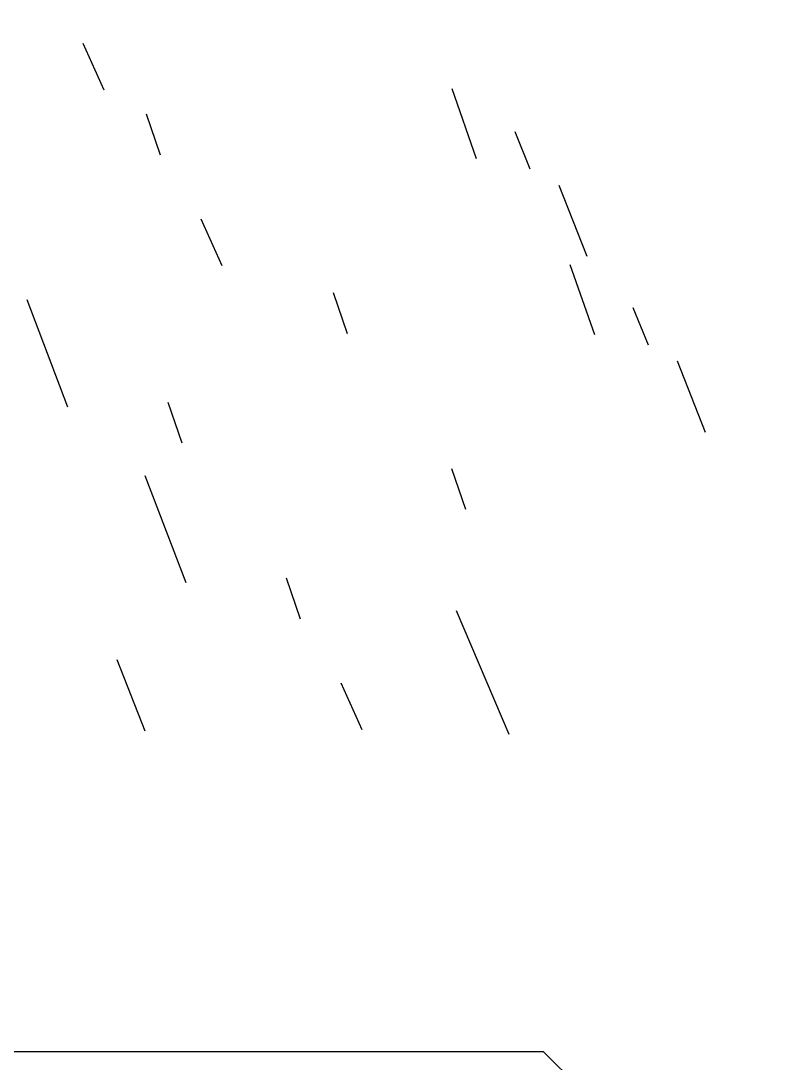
# Model space of a CAD drawing. Header units: millimetres. Extents: x 7 to 784, y -168 to 358.
# Drawn here: x 254.15 to 265.75, y 101.3 to 117.46 of the extents above; entities that cross this region are included whole.
import ezdxf

# ---------------------------------------------------------------- set-up
doc = ezdxf.new("R2010")
doc.units = ezdxf.units.MM
doc.layers.add('wall', color=5, linetype='Continuous')

msp = doc.modelspace()

# ---------------------------------------------------------------- linework, layer by layer
for p, q in [((230.24419, 101.48301), (262.24872, 101.48301)), ((262.24872, 101.48301), (266.34718, 97.41696))]:
    msp.add_line(p, q)
at = {"color": 0}
msp.add_arc((223.31744, 157.44221), 97.37766, 305.9270425, 305.9270425, dxfattribs=at)
at = {"layer": 'wall'}
for p, q in [((255.11405, 117.1122), (255.43939, 116.38923)), ((260.83269, 116.40711), (261.21225, 115.32266)), ((256.09589, 116.01337), (256.31278, 115.38078)), ((261.80943, 115.74119), (262.0444, 115.16056)), ((262.49346, 114.90979), (262.92724, 113.80726)), ((256.94538, 114.3867), (257.27071, 113.66373)), ((262.66401, 113.68161), (263.04357, 112.59716)), ((254.24576, 113.13722), (254.87835, 111.4744)), ((258.99534, 113.24469), (259.21223, 112.6121)), ((263.64076, 113.01569), (263.87572, 112.43506)), ((264.32478, 112.18429), (264.75856, 111.08176)), ((256.43273, 111.54669), (256.64962, 110.9141)), ((260.82666, 110.51919), (261.04355, 109.8866)), ((256.07708, 110.41172), (256.70968, 108.7489)), ((258.26406, 108.82119), (258.48095, 108.1886)), ((260.90289, 108.31512), (261.71623, 106.39925)), ((259.11354, 107.19452), (259.43888, 106.47155))]:
    msp.add_line(p, q, dxfattribs=at)
at = {"layer": 'wall', "color": 96}
msp.add_line((255.6433, 107.556), (256.07708, 106.45347), dxfattribs=at)

doc.saveas('drawing.dxf')
